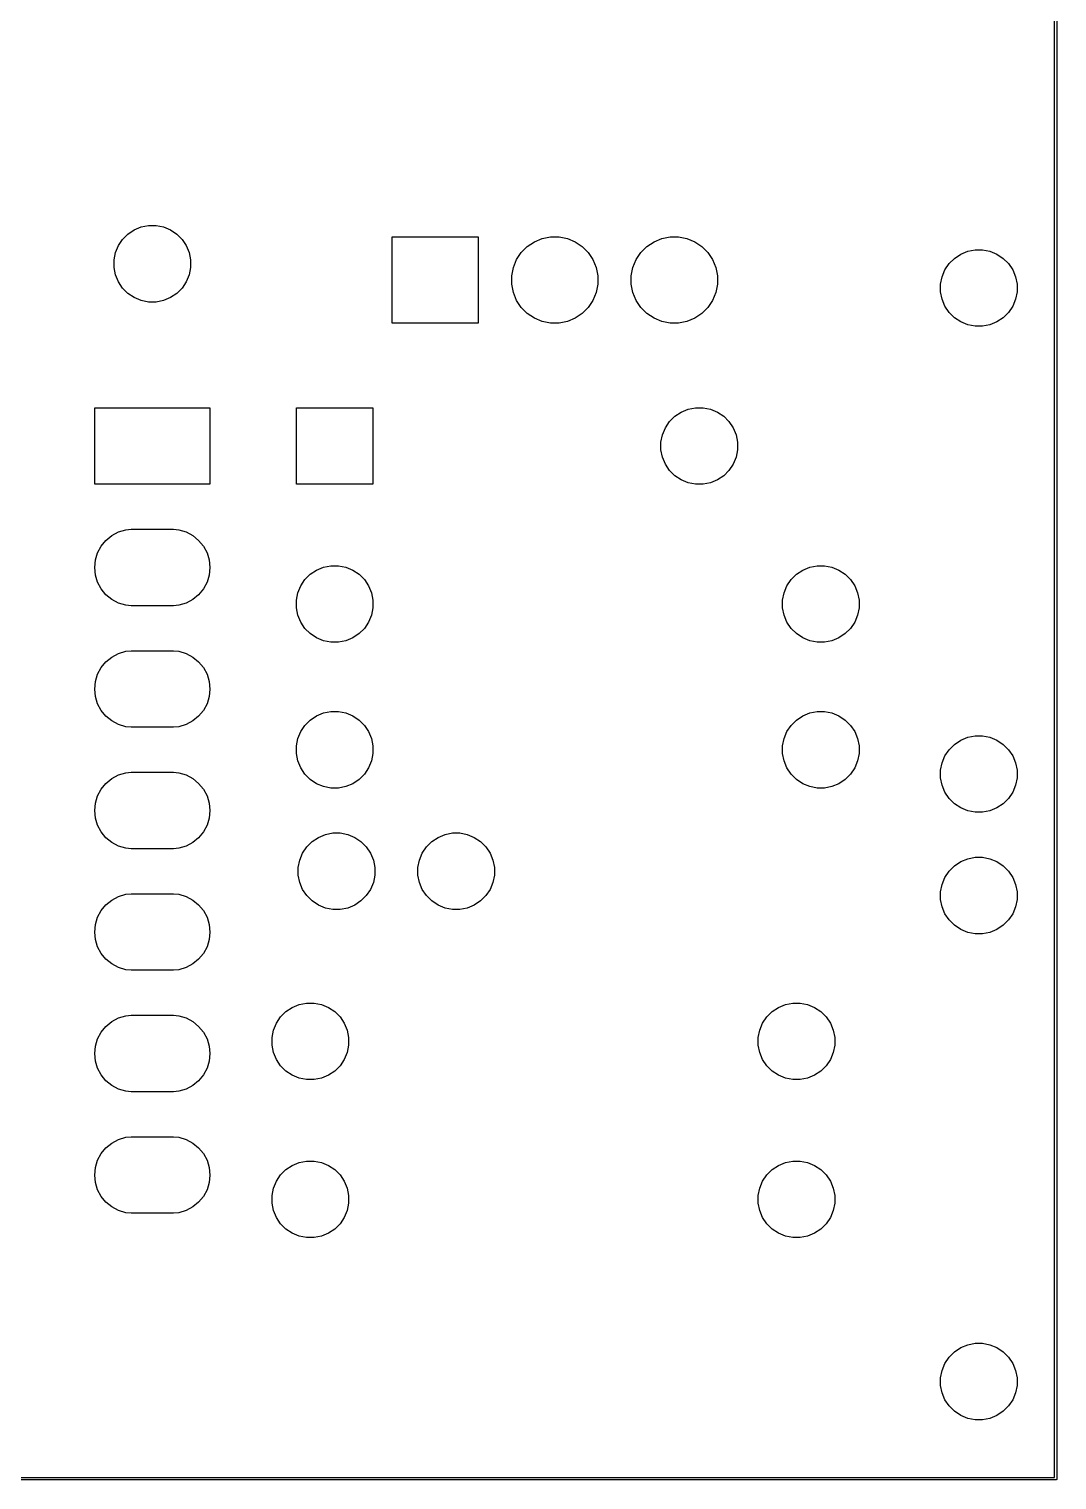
# Model space of a CAD drawing. Extents: x 19 to 115, y -142 to -17.
# Drawn here: x 93.94 to 115.42, y -142.26 to -111.93 of the extents above; entities that cross this region are included whole.
import ezdxf

# ---------------------------------------------------------------- set-up
doc = ezdxf.new("R2010")
doc.units = 0
doc.layers.add('BLACK', color=7, linetype='CONTINUOUS')

msp = doc.modelspace()

# ---------------------------------------------------------------- linework, layer by layer
at = {"layer": 'BLACK', "linetype": 'CONTINUOUS'}
for p, q in [((115.425, -16.6812), (115.425, -142.239)), ((115.375, -142.215), (115.375, -16.705)), ((96.01, -116.219), (96.1411, -116.131)), ((96.1411, -116.131), (96.2866, -116.071)), ((96.2866, -116.071), (96.4412, -116.04)), ((96.4412, -116.04), (96.5988, -116.04)), ((96.5988, -116.04), (96.7534, -116.071)), ((96.7534, -116.071), (96.8989, -116.131)), ((96.8989, -116.131), (97.03, -116.219)), ((95.7507, -116.607), (95.811, -116.461)), ((95.811, -116.461), (95.8986, -116.33)), ((95.8986, -116.33), (96.01, -116.219)), ((97.03, -116.219), (97.1414, -116.33)), ((97.1414, -116.33), (97.229, -116.461)), ((97.229, -116.461), (97.2893, -116.607)), ((101.53, -118.08), (101.53, -116.28)), ((101.53, -116.28), (103.33, -116.28)), ((103.33, -116.28), (103.33, -118.08)), ((104.356, -116.481), (104.504, -116.382)), ((104.504, -116.382), (104.667, -116.315)), ((104.667, -116.315), (104.841, -116.28)), ((104.841, -116.28), (105.019, -116.28)), ((105.019, -116.28), (105.193, -116.315)), ((105.193, -116.315), (105.356, -116.382)), ((105.356, -116.382), (105.504, -116.481)), ((106.856, -116.481), (107.004, -116.382)), ((107.004, -116.382), (107.167, -116.315)), ((107.167, -116.315), (107.341, -116.28)), ((107.341, -116.28), (107.519, -116.28)), ((107.519, -116.28), (107.693, -116.315)), ((107.693, -116.315), (107.856, -116.382)), ((107.856, -116.382), (108.004, -116.481)), ((95.72, -116.761), (95.7507, -116.607)), ((95.72, -116.919), (95.72, -116.761)), ((97.2893, -116.607), (97.32, -116.761)), ((97.32, -116.761), (97.32, -116.919)), ((104.065, -116.917), (104.132, -116.754)), ((104.132, -116.754), (104.231, -116.606)), ((104.231, -116.606), (104.356, -116.481)), ((105.504, -116.481), (105.629, -116.606)), ((105.629, -116.606), (105.728, -116.754)), ((105.728, -116.754), (105.795, -116.917)), ((106.565, -116.917), (106.632, -116.754)), ((106.632, -116.754), (106.731, -116.606)), ((106.731, -116.606), (106.856, -116.481)), ((108.004, -116.481), (108.129, -116.606)), ((108.129, -116.606), (108.228, -116.754)), ((108.228, -116.754), (108.295, -116.917)), ((113.171, -116.838), (113.282, -116.727)), ((113.282, -116.727), (113.413, -116.639)), ((113.413, -116.639), (113.559, -116.579)), ((113.559, -116.579), (113.713, -116.548)), ((113.713, -116.548), (113.871, -116.548)), ((113.871, -116.548), (114.025, -116.579)), ((114.025, -116.579), (114.171, -116.639)), ((114.171, -116.639), (114.302, -116.727)), ((114.302, -116.727), (114.413, -116.838)), ((95.7507, -117.073), (95.72, -116.919)), ((95.811, -117.219), (95.7507, -117.073)), ((97.2893, -117.073), (97.229, -117.219)), ((97.32, -116.919), (97.2893, -117.073)), ((104.03, -117.091), (104.065, -116.917)), ((105.795, -116.917), (105.83, -117.091)), ((106.53, -117.091), (106.565, -116.917)), ((108.295, -116.917), (108.33, -117.091)), ((113.023, -117.115), (113.083, -116.969)), ((113.083, -116.969), (113.171, -116.838)), ((114.413, -116.838), (114.501, -116.969)), ((114.501, -116.969), (114.561, -117.115)), ((95.8986, -117.35), (95.811, -117.219)), ((96.01, -117.461), (95.8986, -117.35)), ((97.1414, -117.35), (97.03, -117.461)), ((97.229, -117.219), (97.1414, -117.35)), ((104.03, -117.269), (104.03, -117.091)), ((104.065, -117.443), (104.03, -117.269)), ((105.83, -117.269), (105.795, -117.443)), ((105.83, -117.091), (105.83, -117.269)), ((106.53, -117.269), (106.53, -117.091)), ((106.565, -117.443), (106.53, -117.269)), ((108.33, -117.269), (108.295, -117.443)), ((108.33, -117.091), (108.33, -117.269)), ((112.992, -117.269), (113.023, -117.115)), ((112.992, -117.427), (112.992, -117.269)), ((114.561, -117.115), (114.592, -117.269)), ((114.592, -117.269), (114.592, -117.427)), ((96.1411, -117.549), (96.01, -117.461)), ((96.2866, -117.609), (96.1411, -117.549)), ((96.4412, -117.64), (96.2866, -117.609)), ((96.5988, -117.64), (96.4412, -117.64)), ((96.7534, -117.609), (96.5988, -117.64)), ((96.8989, -117.549), (96.7534, -117.609)), ((97.03, -117.461), (96.8989, -117.549)), ((104.132, -117.606), (104.065, -117.443)), ((104.231, -117.754), (104.132, -117.606)), ((105.728, -117.606), (105.629, -117.754)), ((105.795, -117.443), (105.728, -117.606)), ((106.632, -117.606), (106.565, -117.443)), ((106.731, -117.754), (106.632, -117.606)), ((108.228, -117.606), (108.129, -117.754)), ((108.295, -117.443), (108.228, -117.606)), ((113.023, -117.581), (112.992, -117.427)), ((113.083, -117.727), (113.023, -117.581)), ((114.561, -117.581), (114.501, -117.727)), ((114.592, -117.427), (114.561, -117.581)), ((104.356, -117.879), (104.231, -117.754)), ((104.504, -117.978), (104.356, -117.879)), ((104.667, -118.045), (104.504, -117.978)), ((105.356, -117.978), (105.193, -118.045)), ((105.504, -117.879), (105.356, -117.978)), ((105.629, -117.754), (105.504, -117.879)), ((106.856, -117.879), (106.731, -117.754)), ((107.004, -117.978), (106.856, -117.879)), ((107.167, -118.045), (107.004, -117.978)), ((107.856, -117.978), (107.693, -118.045)), ((108.004, -117.879), (107.856, -117.978)), ((108.129, -117.754), (108.004, -117.879)), ((113.171, -117.858), (113.083, -117.727)), ((113.282, -117.969), (113.171, -117.858)), ((113.413, -118.057), (113.282, -117.969)), ((114.302, -117.969), (114.171, -118.057)), ((114.413, -117.858), (114.302, -117.969)), ((114.501, -117.727), (114.413, -117.858)), ((103.33, -118.08), (101.53, -118.08)), ((104.841, -118.08), (104.667, -118.045)), ((105.019, -118.08), (104.841, -118.08)), ((105.193, -118.045), (105.019, -118.08)), ((107.341, -118.08), (107.167, -118.045)), ((107.519, -118.08), (107.341, -118.08)), ((107.693, -118.045), (107.519, -118.08)), ((113.559, -118.117), (113.413, -118.057)), ((113.713, -118.148), (113.559, -118.117)), ((113.871, -118.148), (113.713, -118.148)), ((114.025, -118.117), (113.871, -118.148)), ((114.171, -118.057), (114.025, -118.117)), ((95.32, -121.45), (95.32, -119.85)), ((95.32, -119.85), (97.72, -119.85)), ((97.72, -119.85), (97.72, -121.45)), ((99.53, -121.45), (99.53, -119.85)), ((99.53, -119.85), (101.13, -119.85)), ((101.13, -119.85), (101.13, -121.45)), ((107.329, -120.14), (107.44, -120.029)), ((107.44, -120.029), (107.571, -119.941)), ((107.571, -119.941), (107.717, -119.881)), ((107.717, -119.881), (107.871, -119.85)), ((107.871, -119.85), (108.029, -119.85)), ((108.029, -119.85), (108.183, -119.881)), ((108.183, -119.881), (108.329, -119.941)), ((108.329, -119.941), (108.46, -120.029)), ((108.46, -120.029), (108.571, -120.14)), ((107.15, -120.571), (107.181, -120.417)), ((107.181, -120.417), (107.241, -120.271)), ((107.241, -120.271), (107.329, -120.14)), ((108.571, -120.14), (108.659, -120.271)), ((108.659, -120.271), (108.719, -120.417)), ((108.719, -120.417), (108.75, -120.571)), ((107.15, -120.729), (107.15, -120.571)), ((108.75, -120.571), (108.75, -120.729)), ((107.181, -120.883), (107.15, -120.729)), ((107.241, -121.029), (107.181, -120.883)), ((108.719, -120.883), (108.659, -121.029)), ((108.75, -120.729), (108.719, -120.883)), ((107.329, -121.16), (107.241, -121.029)), ((107.44, -121.271), (107.329, -121.16)), ((107.571, -121.359), (107.44, -121.271)), ((108.46, -121.271), (108.329, -121.359)), ((108.571, -121.16), (108.46, -121.271)), ((108.659, -121.029), (108.571, -121.16)), ((97.72, -121.45), (95.32, -121.45)), ((101.13, -121.45), (99.53, -121.45)), ((107.717, -121.419), (107.571, -121.359)), ((107.871, -121.45), (107.717, -121.419)), ((108.029, -121.45), (107.871, -121.45)), ((108.183, -121.419), (108.029, -121.45)), ((108.329, -121.359), (108.183, -121.419)), ((95.5516, -122.622), (95.6734, -122.522)), ((95.6734, -122.522), (95.8124, -122.447)), ((95.8124, -122.447), (95.9632, -122.402)), ((95.9632, -122.402), (96.0807, -122.39)), ((96.0807, -122.39), (96.9593, -122.39)), ((96.9593, -122.39), (97.0768, -122.402)), ((97.0768, -122.402), (97.2276, -122.447)), ((97.2276, -122.447), (97.3666, -122.522)), ((97.3666, -122.522), (97.4884, -122.622)), ((95.3773, -122.882), (95.4516, -122.743)), ((95.4516, -122.743), (95.5516, -122.622)), ((97.4884, -122.622), (97.5884, -122.743)), ((97.5884, -122.743), (97.6627, -122.882)), ((95.3161, -123.19), (95.3316, -123.033)), ((95.3316, -123.033), (95.3773, -122.882)), ((97.6627, -122.882), (97.7084, -123.033)), ((97.7084, -123.033), (97.7239, -123.19)), ((95.3316, -123.347), (95.3161, -123.19)), ((95.3773, -123.498), (95.3316, -123.347)), ((97.7084, -123.347), (97.6627, -123.498)), ((97.7239, -123.19), (97.7084, -123.347)), ((99.621, -123.573), (99.7086, -123.442)), ((99.7086, -123.442), (99.82, -123.331)), ((99.82, -123.331), (99.9511, -123.243)), ((99.9511, -123.243), (100.097, -123.183)), ((100.097, -123.183), (100.251, -123.152)), ((100.251, -123.152), (100.409, -123.152)), ((100.409, -123.152), (100.563, -123.183)), ((100.563, -123.183), (100.709, -123.243)), ((100.709, -123.243), (100.84, -123.331)), ((100.84, -123.331), (100.951, -123.442)), ((100.951, -123.442), (101.039, -123.573)), ((109.781, -123.573), (109.869, -123.442)), ((109.869, -123.442), (109.98, -123.331)), ((109.98, -123.331), (110.111, -123.243)), ((110.111, -123.243), (110.257, -123.183)), ((110.257, -123.183), (110.411, -123.152)), ((110.411, -123.152), (110.569, -123.152)), ((110.569, -123.152), (110.723, -123.183)), ((110.723, -123.183), (110.869, -123.243)), ((110.869, -123.243), (111, -123.331)), ((111, -123.331), (111.111, -123.442)), ((111.111, -123.442), (111.199, -123.573)), ((95.4516, -123.637), (95.3773, -123.498)), ((95.5516, -123.758), (95.4516, -123.637)), ((97.5884, -123.637), (97.4884, -123.758)), ((97.6627, -123.498), (97.5884, -123.637)), ((99.53, -123.873), (99.5607, -123.719)), ((99.5607, -123.719), (99.621, -123.573)), ((101.039, -123.573), (101.099, -123.719)), ((101.099, -123.719), (101.13, -123.873)), ((109.69, -123.873), (109.721, -123.719)), ((109.721, -123.719), (109.781, -123.573)), ((111.199, -123.573), (111.259, -123.719)), ((111.259, -123.719), (111.29, -123.873)), ((95.6734, -123.858), (95.5516, -123.758)), ((95.8124, -123.933), (95.6734, -123.858)), ((95.9632, -123.978), (95.8124, -123.933)), ((96.0807, -123.99), (95.9632, -123.978)), ((96.9593, -123.99), (96.0807, -123.99)), ((97.0768, -123.978), (96.9593, -123.99)), ((97.2276, -123.933), (97.0768, -123.978)), ((97.3666, -123.858), (97.2276, -123.933)), ((97.4884, -123.758), (97.3666, -123.858)), ((99.53, -124.031), (99.53, -123.873)), ((99.5607, -124.185), (99.53, -124.031)), ((101.13, -124.031), (101.099, -124.185)), ((101.13, -123.873), (101.13, -124.031)), ((109.69, -124.031), (109.69, -123.873)), ((109.721, -124.185), (109.69, -124.031)), ((111.29, -124.031), (111.259, -124.185)), ((111.29, -123.873), (111.29, -124.031)), ((99.621, -124.331), (99.5607, -124.185)), ((99.7086, -124.462), (99.621, -124.331)), ((101.039, -124.331), (100.951, -124.462)), ((101.099, -124.185), (101.039, -124.331)), ((109.781, -124.331), (109.721, -124.185)), ((109.869, -124.462), (109.781, -124.331)), ((111.199, -124.331), (111.111, -124.462)), ((111.259, -124.185), (111.199, -124.331)), ((99.82, -124.573), (99.7086, -124.462)), ((99.9511, -124.661), (99.82, -124.573)), ((100.097, -124.721), (99.9511, -124.661)), ((100.709, -124.661), (100.563, -124.721)), ((100.84, -124.573), (100.709, -124.661)), ((100.951, -124.462), (100.84, -124.573)), ((109.98, -124.573), (109.869, -124.462)), ((110.111, -124.661), (109.98, -124.573)), ((110.257, -124.721), (110.111, -124.661)), ((110.869, -124.661), (110.723, -124.721)), ((111, -124.573), (110.869, -124.661)), ((111.111, -124.462), (111, -124.573)), ((95.8124, -124.987), (95.9632, -124.942)), ((95.9632, -124.942), (96.0807, -124.93)), ((96.0807, -124.93), (96.9593, -124.93)), ((96.9593, -124.93), (97.0768, -124.942)), ((97.0768, -124.942), (97.2276, -124.987)), ((100.251, -124.752), (100.097, -124.721)), ((100.409, -124.752), (100.251, -124.752)), ((100.563, -124.721), (100.409, -124.752)), ((110.411, -124.752), (110.257, -124.721)), ((110.569, -124.752), (110.411, -124.752)), ((110.723, -124.721), (110.569, -124.752)), ((95.4516, -125.283), (95.5516, -125.162)), ((95.5516, -125.162), (95.6734, -125.062)), ((95.6734, -125.062), (95.8124, -124.987)), ((97.2276, -124.987), (97.3666, -125.062)), ((97.3666, -125.062), (97.4884, -125.162)), ((97.4884, -125.162), (97.5884, -125.283)), ((95.3161, -125.73), (95.3316, -125.573)), ((95.3316, -125.573), (95.3773, -125.422)), ((95.3773, -125.422), (95.4516, -125.283)), ((97.5884, -125.283), (97.6627, -125.422)), ((97.6627, -125.422), (97.7084, -125.573)), ((97.7084, -125.573), (97.7239, -125.73)), ((95.3316, -125.887), (95.3161, -125.73)), ((97.7239, -125.73), (97.7084, -125.887)), ((95.3773, -126.038), (95.3316, -125.887)), ((95.4516, -126.177), (95.3773, -126.038)), ((95.5516, -126.298), (95.4516, -126.177)), ((97.5884, -126.177), (97.4884, -126.298)), ((97.6627, -126.038), (97.5884, -126.177)), ((97.7084, -125.887), (97.6627, -126.038)), ((95.6734, -126.398), (95.5516, -126.298)), ((95.8124, -126.473), (95.6734, -126.398)), ((95.9632, -126.518), (95.8124, -126.473)), ((97.2276, -126.473), (97.0768, -126.518)), ((97.3666, -126.398), (97.2276, -126.473)), ((97.4884, -126.298), (97.3666, -126.398)), ((99.7086, -126.49), (99.82, -126.379)), ((99.82, -126.379), (99.9511, -126.291)), ((99.9511, -126.291), (100.097, -126.231)), ((100.097, -126.231), (100.251, -126.2)), ((100.251, -126.2), (100.409, -126.2)), ((100.409, -126.2), (100.563, -126.231)), ((100.563, -126.231), (100.709, -126.291)), ((100.709, -126.291), (100.84, -126.379)), ((100.84, -126.379), (100.951, -126.49)), ((109.869, -126.49), (109.98, -126.379)), ((109.98, -126.379), (110.111, -126.291)), ((110.111, -126.291), (110.257, -126.231)), ((110.257, -126.231), (110.411, -126.2)), ((110.411, -126.2), (110.569, -126.2)), ((110.569, -126.2), (110.723, -126.231)), ((110.723, -126.231), (110.869, -126.291)), ((110.869, -126.291), (111, -126.379)), ((111, -126.379), (111.111, -126.49)), ((96.0807, -126.53), (95.9632, -126.518)), ((96.9593, -126.53), (96.0807, -126.53)), ((97.0768, -126.518), (96.9593, -126.53)), ((99.53, -126.921), (99.5607, -126.767)), ((99.5607, -126.767), (99.621, -126.621)), ((99.621, -126.621), (99.7086, -126.49)), ((100.951, -126.49), (101.039, -126.621)), ((101.039, -126.621), (101.099, -126.767)), ((101.099, -126.767), (101.13, -126.921)), ((109.69, -126.921), (109.721, -126.767)), ((109.721, -126.767), (109.781, -126.621)), ((109.781, -126.621), (109.869, -126.49)), ((111.111, -126.49), (111.199, -126.621)), ((111.199, -126.621), (111.259, -126.767)), ((111.259, -126.767), (111.29, -126.921)), ((113.413, -126.799), (113.559, -126.739)), ((113.559, -126.739), (113.713, -126.708)), ((113.713, -126.708), (113.871, -126.708)), ((113.871, -126.708), (114.025, -126.739)), ((114.025, -126.739), (114.171, -126.799)), ((99.53, -127.079), (99.53, -126.921)), ((99.5607, -127.233), (99.53, -127.079)), ((101.13, -127.079), (101.099, -127.233)), ((101.13, -126.921), (101.13, -127.079)), ((109.69, -127.079), (109.69, -126.921)), ((109.721, -127.233), (109.69, -127.079)), ((111.29, -127.079), (111.259, -127.233)), ((111.29, -126.921), (111.29, -127.079)), ((113.083, -127.129), (113.171, -126.998)), ((113.171, -126.998), (113.282, -126.887)), ((113.282, -126.887), (113.413, -126.799)), ((114.171, -126.799), (114.302, -126.887)), ((114.302, -126.887), (114.413, -126.998)), ((114.413, -126.998), (114.501, -127.129)), ((99.621, -127.379), (99.5607, -127.233)), ((99.7086, -127.51), (99.621, -127.379)), ((101.039, -127.379), (100.951, -127.51)), ((101.099, -127.233), (101.039, -127.379)), ((109.781, -127.379), (109.721, -127.233)), ((109.869, -127.51), (109.781, -127.379)), ((111.199, -127.379), (111.111, -127.51)), ((111.259, -127.233), (111.199, -127.379)), ((112.992, -127.429), (113.023, -127.275)), ((113.023, -127.275), (113.083, -127.129)), ((114.501, -127.129), (114.561, -127.275)), ((114.561, -127.275), (114.592, -127.429)), ((95.5516, -127.702), (95.6734, -127.602)), ((95.6734, -127.602), (95.8124, -127.527)), ((95.8124, -127.527), (95.9632, -127.482)), ((95.9632, -127.482), (96.0807, -127.47)), ((96.0807, -127.47), (96.9593, -127.47)), ((96.9593, -127.47), (97.0768, -127.482)), ((97.0768, -127.482), (97.2276, -127.527)), ((97.2276, -127.527), (97.3666, -127.602)), ((97.3666, -127.602), (97.4884, -127.702)), ((99.82, -127.621), (99.7086, -127.51)), ((99.9511, -127.709), (99.82, -127.621)), ((100.84, -127.621), (100.709, -127.709)), ((100.951, -127.51), (100.84, -127.621)), ((109.98, -127.621), (109.869, -127.51)), ((110.111, -127.709), (109.98, -127.621)), ((111, -127.621), (110.869, -127.709)), ((111.111, -127.51), (111, -127.621)), ((112.992, -127.587), (112.992, -127.429)), ((113.023, -127.741), (112.992, -127.587)), ((114.592, -127.587), (114.561, -127.741)), ((114.592, -127.429), (114.592, -127.587)), ((95.3316, -128.113), (95.3773, -127.962)), ((95.3773, -127.962), (95.4516, -127.823)), ((95.4516, -127.823), (95.5516, -127.702)), ((97.4884, -127.702), (97.5884, -127.823)), ((97.5884, -127.823), (97.6627, -127.962)), ((97.6627, -127.962), (97.7084, -128.113)), ((100.097, -127.769), (99.9511, -127.709)), ((100.251, -127.8), (100.097, -127.769)), ((100.409, -127.8), (100.251, -127.8)), ((100.563, -127.769), (100.409, -127.8)), ((100.709, -127.709), (100.563, -127.769)), ((110.257, -127.769), (110.111, -127.709)), ((110.411, -127.8), (110.257, -127.769)), ((110.569, -127.8), (110.411, -127.8)), ((110.723, -127.769), (110.569, -127.8)), ((110.869, -127.709), (110.723, -127.769)), ((113.083, -127.887), (113.023, -127.741)), ((113.171, -128.018), (113.083, -127.887)), ((114.501, -127.887), (114.413, -128.018)), ((114.561, -127.741), (114.501, -127.887)), ((95.3161, -128.27), (95.3316, -128.113)), ((95.3316, -128.427), (95.3161, -128.27)), ((97.7084, -128.113), (97.7239, -128.27)), ((97.7239, -128.27), (97.7084, -128.427)), ((113.282, -128.129), (113.171, -128.018)), ((113.413, -128.217), (113.282, -128.129)), ((113.559, -128.277), (113.413, -128.217)), ((113.713, -128.308), (113.559, -128.277)), ((114.025, -128.277), (113.871, -128.308)), ((114.171, -128.217), (114.025, -128.277)), ((114.302, -128.129), (114.171, -128.217)), ((114.413, -128.018), (114.302, -128.129)), ((95.3773, -128.578), (95.3316, -128.427)), ((95.4516, -128.717), (95.3773, -128.578)), ((97.6627, -128.578), (97.5884, -128.717)), ((97.7084, -128.427), (97.6627, -128.578)), ((113.871, -128.308), (113.713, -128.308)), ((95.5516, -128.838), (95.4516, -128.717)), ((95.6734, -128.938), (95.5516, -128.838)), ((97.4884, -128.838), (97.3666, -128.938)), ((97.5884, -128.717), (97.4884, -128.838)), ((99.86, -128.919), (99.9911, -128.831)), ((99.9911, -128.831), (100.137, -128.771)), ((100.137, -128.771), (100.291, -128.74)), ((100.291, -128.74), (100.449, -128.74)), ((100.449, -128.74), (100.603, -128.771)), ((100.603, -128.771), (100.749, -128.831)), ((100.749, -128.831), (100.88, -128.919)), ((102.36, -128.919), (102.491, -128.831)), ((102.491, -128.831), (102.637, -128.771)), ((102.637, -128.771), (102.791, -128.74)), ((102.791, -128.74), (102.949, -128.74)), ((102.949, -128.74), (103.103, -128.771)), ((103.103, -128.771), (103.249, -128.831)), ((103.249, -128.831), (103.38, -128.919)), ((95.8124, -129.013), (95.6734, -128.938)), ((95.9632, -129.058), (95.8124, -129.013)), ((96.0807, -129.07), (95.9632, -129.058)), ((96.9593, -129.07), (96.0807, -129.07)), ((97.0768, -129.058), (96.9593, -129.07)), ((97.2276, -129.013), (97.0768, -129.058)), ((97.3666, -128.938), (97.2276, -129.013)), ((99.6007, -129.307), (99.661, -129.161)), ((99.661, -129.161), (99.7486, -129.03)), ((99.7486, -129.03), (99.86, -128.919)), ((100.88, -128.919), (100.991, -129.03)), ((100.991, -129.03), (101.079, -129.161)), ((101.079, -129.161), (101.139, -129.307)), ((102.101, -129.307), (102.161, -129.161)), ((102.161, -129.161), (102.249, -129.03)), ((102.249, -129.03), (102.36, -128.919)), ((103.38, -128.919), (103.491, -129.03)), ((103.491, -129.03), (103.579, -129.161)), ((103.579, -129.161), (103.639, -129.307)), ((99.57, -129.461), (99.6007, -129.307)), ((99.57, -129.619), (99.57, -129.461)), ((101.139, -129.307), (101.17, -129.461)), ((101.17, -129.461), (101.17, -129.619)), ((102.07, -129.461), (102.101, -129.307)), ((102.07, -129.619), (102.07, -129.461)), ((103.639, -129.307), (103.67, -129.461)), ((103.67, -129.461), (103.67, -129.619)), ((113.171, -129.538), (113.282, -129.427)), ((113.282, -129.427), (113.413, -129.339)), ((113.413, -129.339), (113.559, -129.279)), ((113.559, -129.279), (113.713, -129.248)), ((113.713, -129.248), (113.871, -129.248)), ((113.871, -129.248), (114.025, -129.279)), ((114.025, -129.279), (114.171, -129.339)), ((114.171, -129.339), (114.302, -129.427)), ((114.302, -129.427), (114.413, -129.538)), ((99.6007, -129.773), (99.57, -129.619)), ((99.661, -129.919), (99.6007, -129.773)), ((101.139, -129.773), (101.079, -129.919)), ((101.17, -129.619), (101.139, -129.773)), ((102.101, -129.773), (102.07, -129.619)), ((102.161, -129.919), (102.101, -129.773)), ((103.639, -129.773), (103.579, -129.919)), ((103.67, -129.619), (103.639, -129.773)), ((112.992, -129.969), (113.023, -129.815)), ((113.023, -129.815), (113.083, -129.669)), ((113.083, -129.669), (113.171, -129.538)), ((114.413, -129.538), (114.501, -129.669)), ((114.501, -129.669), (114.561, -129.815)), ((114.561, -129.815), (114.592, -129.969)), ((95.6734, -130.142), (95.8124, -130.067)), ((95.8124, -130.067), (95.9632, -130.022)), ((95.9632, -130.022), (96.0807, -130.01)), ((96.0807, -130.01), (96.9593, -130.01)), ((96.9593, -130.01), (97.0768, -130.022)), ((97.0768, -130.022), (97.2276, -130.067)), ((97.2276, -130.067), (97.3666, -130.142)), ((99.7486, -130.05), (99.661, -129.919)), ((99.86, -130.161), (99.7486, -130.05)), ((100.991, -130.05), (100.88, -130.161)), ((101.079, -129.919), (100.991, -130.05)), ((102.249, -130.05), (102.161, -129.919)), ((102.36, -130.161), (102.249, -130.05)), ((103.491, -130.05), (103.38, -130.161)), ((103.579, -129.919), (103.491, -130.05)), ((112.992, -130.127), (112.992, -129.969)), ((114.592, -129.969), (114.592, -130.127)), ((95.3773, -130.502), (95.4516, -130.363)), ((95.4516, -130.363), (95.5516, -130.242)), ((95.5516, -130.242), (95.6734, -130.142)), ((97.3666, -130.142), (97.4884, -130.242)), ((97.4884, -130.242), (97.5884, -130.363)), ((97.5884, -130.363), (97.6627, -130.502)), ((99.9911, -130.249), (99.86, -130.161)), ((100.137, -130.309), (99.9911, -130.249)), ((100.291, -130.34), (100.137, -130.309)), ((100.449, -130.34), (100.291, -130.34)), ((100.603, -130.309), (100.449, -130.34)), ((100.749, -130.249), (100.603, -130.309)), ((100.88, -130.161), (100.749, -130.249)), ((102.491, -130.249), (102.36, -130.161)), ((102.637, -130.309), (102.491, -130.249)), ((102.791, -130.34), (102.637, -130.309)), ((102.949, -130.34), (102.791, -130.34)), ((103.103, -130.309), (102.949, -130.34)), ((103.249, -130.249), (103.103, -130.309)), ((103.38, -130.161), (103.249, -130.249)), ((113.023, -130.281), (112.992, -130.127)), ((113.083, -130.427), (113.023, -130.281)), ((113.171, -130.558), (113.083, -130.427)), ((114.501, -130.427), (114.413, -130.558)), ((114.561, -130.281), (114.501, -130.427)), ((114.592, -130.127), (114.561, -130.281)), ((95.3161, -130.81), (95.3316, -130.653)), ((95.3316, -130.653), (95.3773, -130.502)), ((97.6627, -130.502), (97.7084, -130.653)), ((97.7084, -130.653), (97.7239, -130.81)), ((113.282, -130.669), (113.171, -130.558)), ((113.413, -130.757), (113.282, -130.669)), ((114.302, -130.669), (114.171, -130.757)), ((114.413, -130.558), (114.302, -130.669)), ((95.3316, -130.967), (95.3161, -130.81)), ((95.3773, -131.118), (95.3316, -130.967)), ((97.7084, -130.967), (97.6627, -131.118)), ((97.7239, -130.81), (97.7084, -130.967)), ((113.559, -130.817), (113.413, -130.757)), ((113.713, -130.848), (113.559, -130.817)), ((113.871, -130.848), (113.713, -130.848)), ((114.025, -130.817), (113.871, -130.848)), ((114.171, -130.757), (114.025, -130.817)), ((95.4516, -131.257), (95.3773, -131.118)), ((95.5516, -131.378), (95.4516, -131.257)), ((97.5884, -131.257), (97.4884, -131.378)), ((97.6627, -131.118), (97.5884, -131.257)), ((95.6734, -131.478), (95.5516, -131.378)), ((95.8124, -131.553), (95.6734, -131.478)), ((95.9632, -131.598), (95.8124, -131.553)), ((96.0807, -131.61), (95.9632, -131.598)), ((96.9593, -131.61), (96.0807, -131.61)), ((97.0768, -131.598), (96.9593, -131.61)), ((97.2276, -131.553), (97.0768, -131.598)), ((97.3666, -131.478), (97.2276, -131.553)), ((97.4884, -131.378), (97.3666, -131.478)), ((95.9632, -132.562), (96.0807, -132.55)), ((96.0807, -132.55), (96.9593, -132.55)), ((96.9593, -132.55), (97.0768, -132.562)), ((99.2006, -132.586), (99.312, -132.475)), ((99.312, -132.475), (99.4431, -132.387)), ((99.4431, -132.387), (99.5886, -132.327)), ((99.5886, -132.327), (99.7432, -132.296)), ((99.7432, -132.296), (99.9008, -132.296)), ((99.9008, -132.296), (100.055, -132.327)), ((100.055, -132.327), (100.201, -132.387)), ((100.201, -132.387), (100.332, -132.475)), ((100.332, -132.475), (100.443, -132.586)), ((109.361, -132.586), (109.472, -132.475)), ((109.472, -132.475), (109.603, -132.387)), ((109.603, -132.387), (109.749, -132.327)), ((109.749, -132.327), (109.903, -132.296)), ((109.903, -132.296), (110.061, -132.296)), ((110.061, -132.296), (110.215, -132.327)), ((110.215, -132.327), (110.361, -132.387)), ((110.361, -132.387), (110.492, -132.475)), ((110.492, -132.475), (110.603, -132.586)), ((95.4516, -132.903), (95.5516, -132.782)), ((95.5516, -132.782), (95.6734, -132.682)), ((95.6734, -132.682), (95.8124, -132.607)), ((95.8124, -132.607), (95.9632, -132.562)), ((97.0768, -132.562), (97.2276, -132.607)), ((97.2276, -132.607), (97.3666, -132.682)), ((97.3666, -132.682), (97.4884, -132.782)), ((97.4884, -132.782), (97.5884, -132.903)), ((99.0527, -132.863), (99.113, -132.717)), ((99.113, -132.717), (99.2006, -132.586)), ((100.443, -132.586), (100.531, -132.717)), ((100.531, -132.717), (100.591, -132.863)), ((109.213, -132.863), (109.273, -132.717)), ((109.273, -132.717), (109.361, -132.586)), ((110.603, -132.586), (110.691, -132.717)), ((110.691, -132.717), (110.751, -132.863)), ((95.3316, -133.193), (95.3773, -133.042)), ((95.3773, -133.042), (95.4516, -132.903)), ((97.5884, -132.903), (97.6627, -133.042)), ((97.6627, -133.042), (97.7084, -133.193)), ((99.022, -133.017), (99.0527, -132.863)), ((99.022, -133.175), (99.022, -133.017)), ((100.591, -132.863), (100.622, -133.017)), ((100.622, -133.017), (100.622, -133.175)), ((109.182, -133.017), (109.213, -132.863)), ((109.182, -133.175), (109.182, -133.017)), ((110.751, -132.863), (110.782, -133.017)), ((110.782, -133.017), (110.782, -133.175)), ((95.3161, -133.35), (95.3316, -133.193)), ((95.3316, -133.507), (95.3161, -133.35)), ((97.7084, -133.193), (97.7239, -133.35)), ((97.7239, -133.35), (97.7084, -133.507)), ((99.0527, -133.329), (99.022, -133.175)), ((99.113, -133.475), (99.0527, -133.329)), ((100.591, -133.329), (100.531, -133.475)), ((100.622, -133.175), (100.591, -133.329)), ((109.213, -133.329), (109.182, -133.175)), ((109.273, -133.475), (109.213, -133.329)), ((110.751, -133.329), (110.691, -133.475)), ((110.782, -133.175), (110.751, -133.329)), ((95.3773, -133.658), (95.3316, -133.507)), ((95.4516, -133.797), (95.3773, -133.658)), ((97.6627, -133.658), (97.5884, -133.797)), ((97.7084, -133.507), (97.6627, -133.658)), ((99.2006, -133.606), (99.113, -133.475)), ((99.312, -133.717), (99.2006, -133.606)), ((99.4431, -133.805), (99.312, -133.717)), ((100.332, -133.717), (100.201, -133.805)), ((100.443, -133.606), (100.332, -133.717)), ((100.531, -133.475), (100.443, -133.606)), ((109.361, -133.606), (109.273, -133.475)), ((109.472, -133.717), (109.361, -133.606)), ((109.603, -133.805), (109.472, -133.717)), ((110.492, -133.717), (110.361, -133.805)), ((110.603, -133.606), (110.492, -133.717)), ((110.691, -133.475), (110.603, -133.606)), ((95.5516, -133.918), (95.4516, -133.797)), ((95.6734, -134.018), (95.5516, -133.918)), ((95.8124, -134.093), (95.6734, -134.018)), ((97.3666, -134.018), (97.2276, -134.093)), ((97.4884, -133.918), (97.3666, -134.018)), ((97.5884, -133.797), (97.4884, -133.918)), ((99.5886, -133.865), (99.4431, -133.805)), ((99.7432, -133.896), (99.5886, -133.865)), ((99.9008, -133.896), (99.7432, -133.896)), ((100.055, -133.865), (99.9008, -133.896)), ((100.201, -133.805), (100.055, -133.865)), ((109.749, -133.865), (109.603, -133.805)), ((109.903, -133.896), (109.749, -133.865)), ((110.061, -133.896), (109.903, -133.896)), ((110.215, -133.865), (110.061, -133.896)), ((110.361, -133.805), (110.215, -133.865)), ((95.9632, -134.138), (95.8124, -134.093)), ((96.0807, -134.15), (95.9632, -134.138)), ((96.9593, -134.15), (96.0807, -134.15)), ((97.0768, -134.138), (96.9593, -134.15)), ((97.2276, -134.093), (97.0768, -134.138)), ((95.5516, -135.322), (95.6734, -135.222)), ((95.6734, -135.222), (95.8124, -135.147)), ((95.8124, -135.147), (95.9632, -135.102)), ((95.9632, -135.102), (96.0807, -135.09)), ((96.0807, -135.09), (96.9593, -135.09)), ((96.9593, -135.09), (97.0768, -135.102)), ((97.0768, -135.102), (97.2276, -135.147)), ((97.2276, -135.147), (97.3666, -135.222)), ((97.3666, -135.222), (97.4884, -135.322)), ((95.3316, -135.733), (95.3773, -135.582)), ((95.3773, -135.582), (95.4516, -135.443)), ((95.4516, -135.443), (95.5516, -135.322)), ((97.4884, -135.322), (97.5884, -135.443)), ((97.5884, -135.443), (97.6627, -135.582)), ((97.6627, -135.582), (97.7084, -135.733)), ((95.3161, -135.89), (95.3316, -135.733)), ((97.7084, -135.733), (97.7239, -135.89)), ((99.2006, -135.888), (99.312, -135.777)), ((99.312, -135.777), (99.4431, -135.689)), ((99.4431, -135.689), (99.5886, -135.629)), ((99.5886, -135.629), (99.7432, -135.598)), ((99.7432, -135.598), (99.9008, -135.598)), ((99.9008, -135.598), (100.055, -135.629)), ((100.055, -135.629), (100.201, -135.689)), ((100.201, -135.689), (100.332, -135.777)), ((100.332, -135.777), (100.443, -135.888)), ((109.361, -135.888), (109.472, -135.777)), ((109.472, -135.777), (109.603, -135.689)), ((109.603, -135.689), (109.749, -135.629)), ((109.749, -135.629), (109.903, -135.598)), ((109.903, -135.598), (110.061, -135.598)), ((110.061, -135.598), (110.215, -135.629)), ((110.215, -135.629), (110.361, -135.689)), ((110.361, -135.689), (110.492, -135.777)), ((110.492, -135.777), (110.603, -135.888)), ((95.3316, -136.047), (95.3161, -135.89)), ((95.3773, -136.198), (95.3316, -136.047)), ((97.7084, -136.047), (97.6627, -136.198)), ((97.7239, -135.89), (97.7084, -136.047)), ((99.022, -136.319), (99.0527, -136.165)), ((99.0527, -136.165), (99.113, -136.019)), ((99.113, -136.019), (99.2006, -135.888)), ((100.443, -135.888), (100.531, -136.019)), ((100.531, -136.019), (100.591, -136.165)), ((100.591, -136.165), (100.622, -136.319)), ((109.182, -136.319), (109.213, -136.165)), ((109.213, -136.165), (109.273, -136.019)), ((109.273, -136.019), (109.361, -135.888)), ((110.603, -135.888), (110.691, -136.019)), ((110.691, -136.019), (110.751, -136.165)), ((110.751, -136.165), (110.782, -136.319)), ((95.4516, -136.337), (95.3773, -136.198)), ((95.5516, -136.458), (95.4516, -136.337)), ((95.6734, -136.558), (95.5516, -136.458)), ((97.4884, -136.458), (97.3666, -136.558)), ((97.5884, -136.337), (97.4884, -136.458)), ((97.6627, -136.198), (97.5884, -136.337)), ((99.022, -136.477), (99.022, -136.319)), ((99.0527, -136.631), (99.022, -136.477)), ((100.622, -136.477), (100.591, -136.631)), ((100.622, -136.319), (100.622, -136.477)), ((109.182, -136.477), (109.182, -136.319)), ((109.213, -136.631), (109.182, -136.477)), ((110.782, -136.477), (110.751, -136.631)), ((110.782, -136.319), (110.782, -136.477)), ((95.8124, -136.633), (95.6734, -136.558)), ((95.9632, -136.678), (95.8124, -136.633)), ((96.0807, -136.69), (95.9632, -136.678)), ((96.9593, -136.69), (96.0807, -136.69)), ((97.0768, -136.678), (96.9593, -136.69)), ((97.2276, -136.633), (97.0768, -136.678)), ((97.3666, -136.558), (97.2276, -136.633)), ((99.113, -136.777), (99.0527, -136.631)), ((99.2006, -136.908), (99.113, -136.777)), ((100.531, -136.777), (100.443, -136.908)), ((100.591, -136.631), (100.531, -136.777)), ((109.273, -136.777), (109.213, -136.631)), ((109.361, -136.908), (109.273, -136.777)), ((110.691, -136.777), (110.603, -136.908)), ((110.751, -136.631), (110.691, -136.777)), ((99.312, -137.019), (99.2006, -136.908)), ((99.4431, -137.107), (99.312, -137.019)), ((100.332, -137.019), (100.201, -137.107)), ((100.443, -136.908), (100.332, -137.019)), ((109.472, -137.019), (109.361, -136.908)), ((109.603, -137.107), (109.472, -137.019)), ((110.492, -137.019), (110.361, -137.107)), ((110.603, -136.908), (110.492, -137.019)), ((99.5886, -137.167), (99.4431, -137.107)), ((99.7432, -137.198), (99.5886, -137.167)), ((99.9008, -137.198), (99.7432, -137.198)), ((100.055, -137.167), (99.9008, -137.198)), ((100.201, -137.107), (100.055, -137.167)), ((109.749, -137.167), (109.603, -137.107)), ((109.903, -137.198), (109.749, -137.167)), ((110.061, -137.198), (109.903, -137.198)), ((110.215, -137.167), (110.061, -137.198)), ((110.361, -137.107), (110.215, -137.167)), ((113.282, -139.587), (113.413, -139.499)), ((113.413, -139.499), (113.559, -139.439)), ((113.559, -139.439), (113.713, -139.408)), ((113.713, -139.408), (113.871, -139.408)), ((113.871, -139.408), (114.025, -139.439)), ((114.025, -139.439), (114.171, -139.499)), ((114.171, -139.499), (114.302, -139.587)), ((113.023, -139.975), (113.083, -139.829)), ((113.083, -139.829), (113.171, -139.698)), ((113.171, -139.698), (113.282, -139.587)), ((114.302, -139.587), (114.413, -139.698)), ((114.413, -139.698), (114.501, -139.829)), ((114.501, -139.829), (114.561, -139.975)), ((112.992, -140.129), (113.023, -139.975)), ((112.992, -140.287), (112.992, -140.129)), ((114.561, -139.975), (114.592, -140.129)), ((114.592, -140.129), (114.592, -140.287)), ((113.023, -140.441), (112.992, -140.287)), ((114.592, -140.287), (114.561, -140.441)), ((113.083, -140.587), (113.023, -140.441)), ((113.171, -140.718), (113.083, -140.587)), ((113.282, -140.829), (113.171, -140.718)), ((114.413, -140.718), (114.302, -140.829)), ((114.501, -140.587), (114.413, -140.718)), ((114.561, -140.441), (114.501, -140.587)), ((113.413, -140.917), (113.282, -140.829)), ((113.559, -140.977), (113.413, -140.917)), ((113.713, -141.008), (113.559, -140.977)), ((113.871, -141.008), (113.713, -141.008)), ((114.025, -140.977), (113.871, -141.008)), ((114.171, -140.917), (114.025, -140.977)), ((114.302, -140.829), (114.171, -140.917)), ((19.455, -142.215), (115.375, -142.215)), ((115.421, -142.254), (115.418, -142.258)), ((115.423, -142.25), (115.421, -142.254)), ((115.425, -142.245), (115.423, -142.25)), ((115.425, -142.239), (115.425, -142.24)), ((115.425, -142.24), (115.425, -142.241)), ((115.425, -142.241), (115.425, -142.241)), ((115.425, -142.241), (115.425, -142.245)), ((115.399, -142.265), (19.4312, -142.265)), ((115.4, -142.265), (115.399, -142.265)), ((115.405, -142.265), (115.4, -142.265)), ((115.41, -142.263), (115.405, -142.265)), ((115.414, -142.261), (115.41, -142.263)), ((115.418, -142.258), (115.414, -142.261))]:
    msp.add_line(p, q, dxfattribs=at)

doc.saveas('drawing.dxf')
